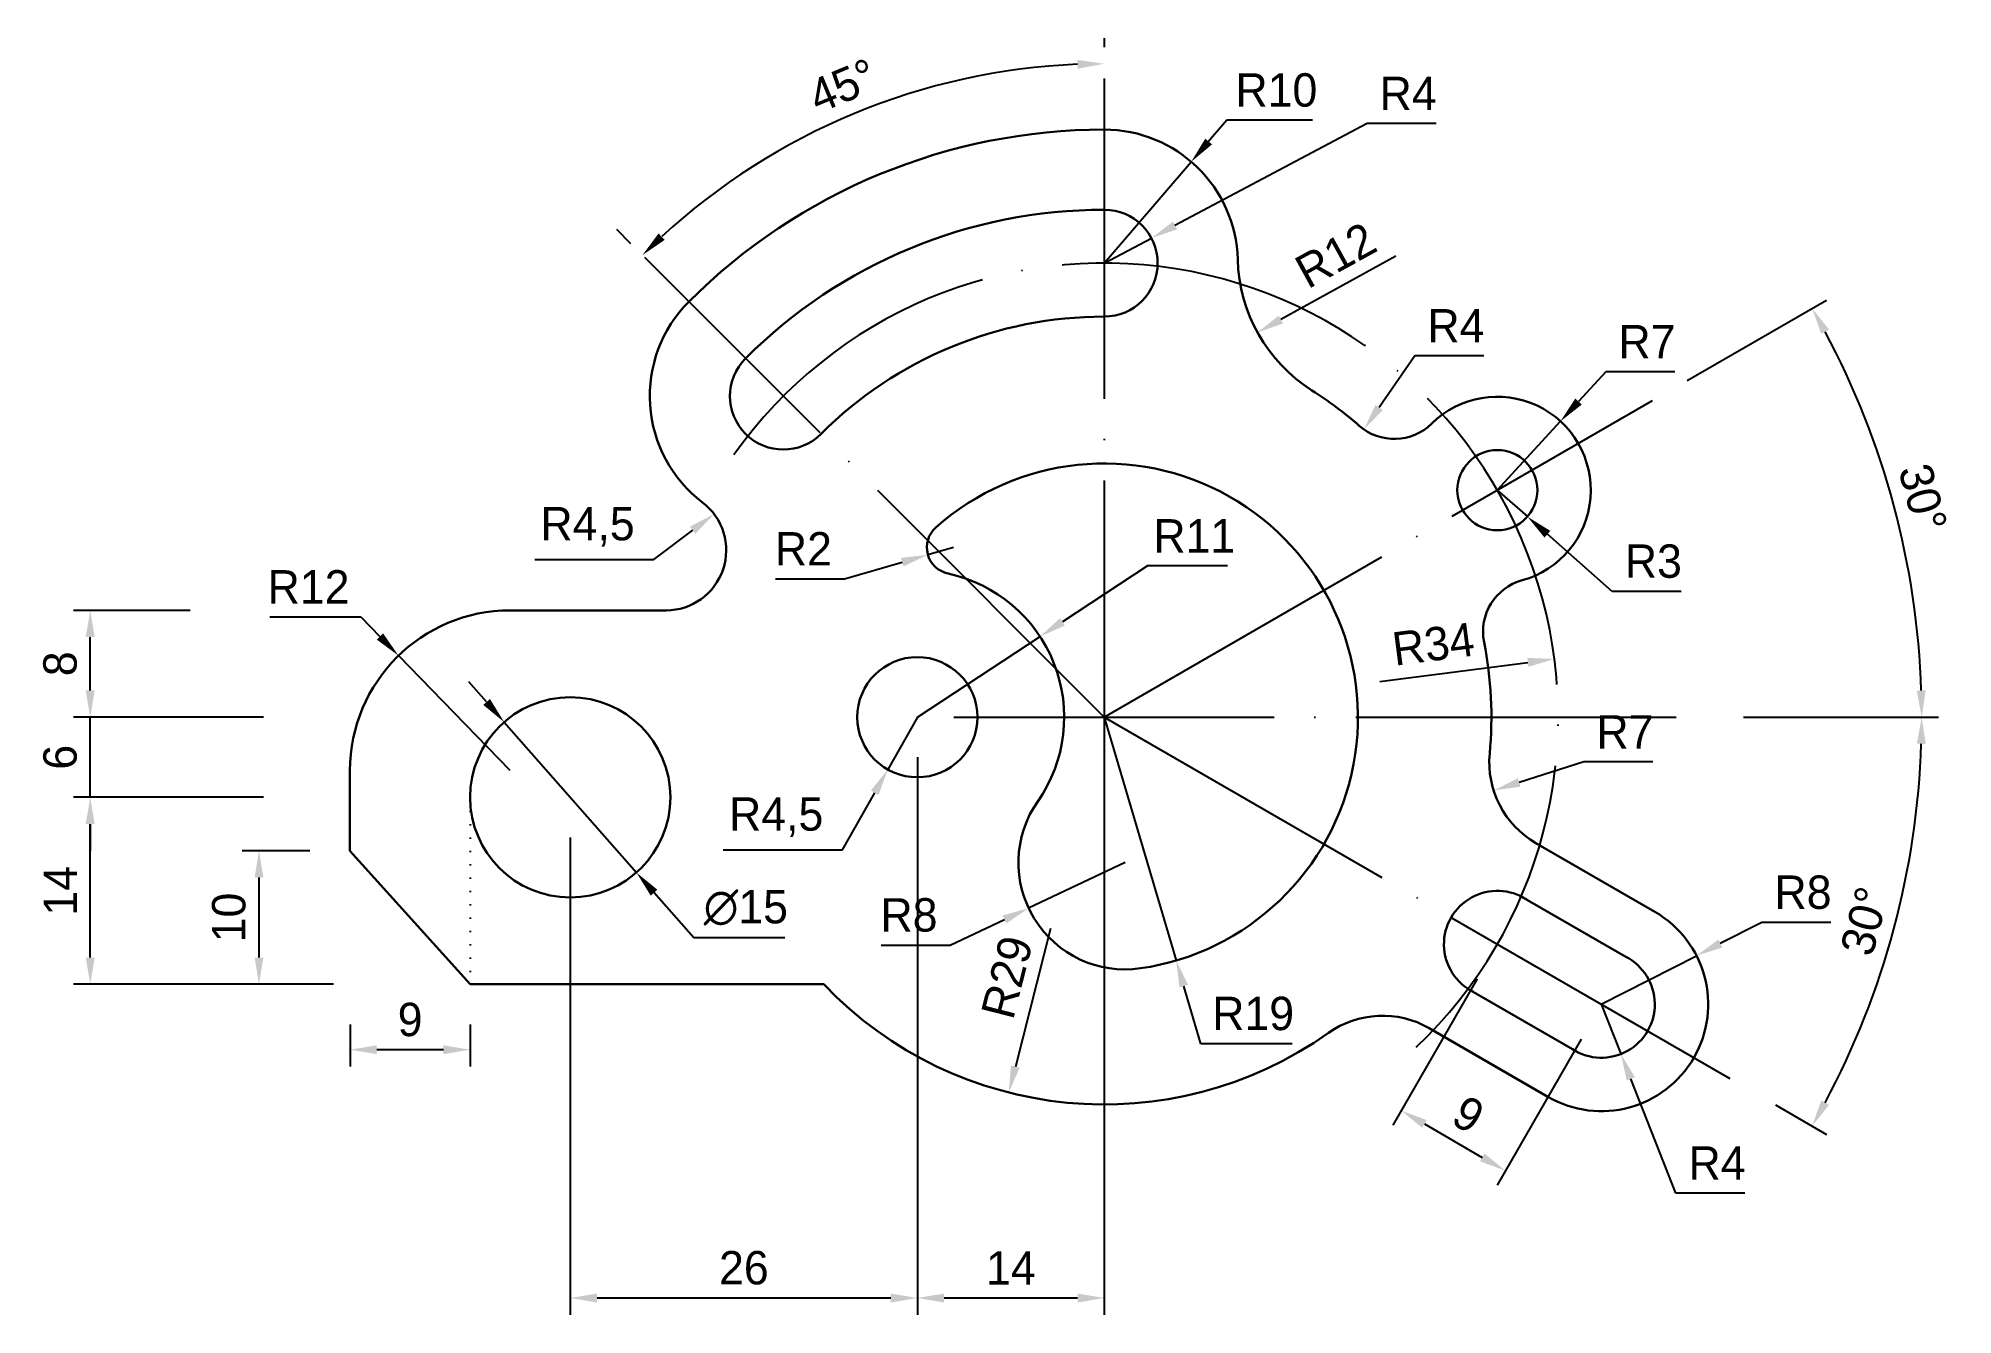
# Model space of a CAD drawing. Header units: millimetres. Extents: x 468 to 611, y 1210 to 1306.
import ezdxf

# ---------------------------------------------------------------- set-up
doc = ezdxf.new("R2010")
doc.units = ezdxf.units.MM
doc.linetypes.add('ACAD_ISO04W100', pattern=[30, 24, -3, 0, -3])
doc.linetypes.add('ACAD_ISO07W100', pattern=[3, 0, -3])
doc.layers.add('Layer1', color=7, linetype='Continuous')
doc.dimstyles.new('ISO-25', dxfattribs={"dimtxt": 2.5, "dimasz": 2, "dimexe": 1.25, "dimexo": 3, "dimgap": 1, "dimtad": 1, "dimtoh": 1, "dimtxsty": 'Standard', "dimcen": 2.5, "dimadec": 0, "dimazin": 0, "dimtfac": 1, "dimtmove": 0, "dimatfit": 3, "dimfxl": 1, "dimarcsym": 0})

# ---------------------------------------------------------------- blocks, each defined once
blk = doc.blocks.new('*D1')
at = {"layer": 'Defpoints', "color": 0, "transparency": 16777216}
for p in [(581.74, 1277.32), (577.01, 1272.16)]:
    blk.add_point(p, dxfattribs=at)
at = {"layer": 'Layer1', "color": 0, "lineweight": -2, "transparency": 16777216}
for p, q in [((585.14, 1281.03), (583.09, 1278.8)), ((590.3, 1281.03), (585.14, 1281.03)), ((577.01, 1272.16), (581.74, 1277.32))]:
    blk.add_line(p, q, dxfattribs=at)
at = {"layer": 'Layer1', "color": 0, "transparency": 16777216}
blk.add_solid([(582.85, 1279.02), (583.34, 1278.57), (581.74, 1277.32)], dxfattribs=at)
at = {"layer": 'Layer1', "color": 0, "transparency": 16777216, "insert": (588.22, 1283.28), "char_height": 2.5, "attachment_point": 5}
blk.add_mtext('R7', dxfattribs=at)
blk = doc.blocks.new('*D2')
at = {"layer": 'Defpoints', "color": 0, "transparency": 16777216}
for p in [(577.01, 1272.16), (579.26, 1270.18)]:
    blk.add_point(p, dxfattribs=at)
at = {"layer": 'Layer1', "color": 0, "lineweight": -2, "transparency": 16777216}
for p, q in [((577.01, 1272.16), (579.26, 1270.18)), ((585.61, 1264.58), (580.76, 1268.86)), ((590.78, 1264.58), (585.61, 1264.58))]:
    blk.add_line(p, q, dxfattribs=at)
at = {"layer": 'Layer1', "color": 0, "transparency": 16777216}
blk.add_solid([(580.98, 1269.11), (580.54, 1268.61), (579.26, 1270.18)], dxfattribs=at)
at = {"layer": 'Layer1', "color": 0, "transparency": 16777216, "insert": (588.7, 1266.83), "char_height": 2.5, "attachment_point": 5}
blk.add_mtext('R3', dxfattribs=at)
blk = doc.blocks.new('*D3')
at = {"layer": 'Defpoints', "color": 0, "transparency": 16777216}
for p in [(554.08, 1296.75), (547.57, 1289.16)]:
    blk.add_point(p, dxfattribs=at)
at = {"layer": 'Layer1', "color": 0, "lineweight": -2, "transparency": 16777216}
for p, q in [((556.75, 1299.86), (555.38, 1298.26)), ((563.17, 1299.86), (556.75, 1299.86)), ((547.57, 1289.16), (554.08, 1296.75))]:
    blk.add_line(p, q, dxfattribs=at)
at = {"layer": 'Layer1', "color": 0, "transparency": 16777216}
blk.add_solid([(555.13, 1298.48), (555.64, 1298.05), (554.08, 1296.75)], dxfattribs=at)
at = {"layer": 'Layer1', "color": 0, "transparency": 16777216, "insert": (560.46, 1302.11), "char_height": 2.5, "attachment_point": 5}
blk.add_mtext('R10', dxfattribs=at)
blk = doc.blocks.new('*D4')
at = {"layer": 'Defpoints', "color": 0, "transparency": 16777216}
for p in [(551.1, 1291.04), (547.57, 1289.16)]:
    blk.add_point(p, dxfattribs=at)
at = {"layer": 'Layer1', "color": 0, "lineweight": -2, "transparency": 16777216}
for p, q in [((567.25, 1299.62), (552.86, 1291.98)), ((572.42, 1299.62), (567.25, 1299.62)), ((547.57, 1289.16), (551.1, 1291.04))]:
    blk.add_line(p, q, dxfattribs=at)
at = {"layer": 'Layer1', "color": 0, "transparency": 16777216}
blk.add_solid([(552.71, 1292.27), (553.02, 1291.68), (551.1, 1291.04)], dxfattribs=at)
at = {"layer": 'Layer1', "color": 0, "transparency": 16777216, "insert": (570.33, 1301.87), "char_height": 2.5, "attachment_point": 5}
blk.add_mtext('R4', dxfattribs=at)
blk = doc.blocks.new('*D5')
at = {"layer": 'Defpoints', "color": 0, "transparency": 16777216}
for p in [(591.93, 1237.3), (584.8, 1233.66)]:
    blk.add_point(p, dxfattribs=at)
at = {"layer": 'Layer1', "color": 0, "lineweight": -2, "transparency": 16777216}
for p, q in [((596.82, 1239.79), (593.71, 1238.21)), ((601.99, 1239.79), (596.82, 1239.79)), ((584.8, 1233.66), (591.93, 1237.3))]:
    blk.add_line(p, q, dxfattribs=at)
at = {"layer": 'Layer1', "color": 0, "transparency": 16777216}
blk.add_solid([(593.56, 1238.5), (593.86, 1237.91), (591.93, 1237.3)], dxfattribs=at)
at = {"layer": 'Layer1', "color": 0, "transparency": 16777216, "insert": (599.91, 1242.04), "char_height": 2.5, "attachment_point": 5}
blk.add_mtext('R8', dxfattribs=at)
blk = doc.blocks.new('*D6')
at = {"layer": 'Defpoints', "color": 0, "transparency": 16777216}
for p in [(584.8, 1233.66), (586.27, 1229.94)]:
    blk.add_point(p, dxfattribs=at)
at = {"layer": 'Layer1', "color": 0, "lineweight": -2, "transparency": 16777216}
for p, q in [((584.8, 1233.66), (586.27, 1229.94)), ((590.38, 1219.53), (587.01, 1228.08)), ((595.55, 1219.53), (590.38, 1219.53))]:
    blk.add_line(p, q, dxfattribs=at)
at = {"layer": 'Layer1', "color": 0, "transparency": 16777216}
blk.add_solid([(587.32, 1228.2), (586.7, 1227.96), (586.27, 1229.94)], dxfattribs=at)
at = {"layer": 'Layer1', "color": 0, "transparency": 16777216, "insert": (593.47, 1221.78), "char_height": 2.5, "attachment_point": 5}
blk.add_mtext('R4', dxfattribs=at)
blk = doc.blocks.new('*D7')
at = {"layer": 'Defpoints', "color": 0, "transparency": 16777216}
for p in [(577.01, 1238.16), (584.8, 1233.66), (577.61, 1221.2)]:
    blk.add_point(p, dxfattribs=at)
at = {"layer": 'Layer1', "color": 0, "lineweight": -2, "transparency": 16777216}
for p, q in [((575.51, 1235.56), (569.19, 1224.62)), ((583.3, 1231.06), (576.99, 1220.12)), ((571.55, 1224.7), (575.88, 1222.2))]:
    blk.add_line(p, q, dxfattribs=at)
at = {"layer": 'Layer1', "color": 0, "transparency": 16777216}
for points in [[(571.72, 1224.99), (571.38, 1224.41), (569.82, 1225.7)], [(576.05, 1222.49), (575.71, 1221.91), (577.61, 1221.2)]]:
    blk.add_solid(points, dxfattribs=at)
at = {"layer": 'Layer1', "color": 0, "transparency": 16777216, "insert": (574.84, 1225.4), "char_height": 2.5, "attachment_point": 5, "rotation": 330}
blk.add_mtext('9', dxfattribs=at)
blk = doc.blocks.new('*D8')
at = {"layer": 'Defpoints', "color": 0, "transparency": 16777216}
for p in [(547.57, 1255.16), (552.96, 1236.94)]:
    blk.add_point(p, dxfattribs=at)
at = {"layer": 'Layer1', "color": 0, "lineweight": -2, "transparency": 16777216}
for p, q in [((547.57, 1255.16), (552.96, 1236.94)), ((554.8, 1230.71), (553.52, 1235.02)), ((561.63, 1230.71), (554.8, 1230.71))]:
    blk.add_line(p, q, dxfattribs=at)
at = {"layer": 'Layer1', "color": 0, "transparency": 16777216}
blk.add_solid([(553.84, 1235.12), (553.2, 1234.93), (552.96, 1236.94)], dxfattribs=at)
at = {"layer": 'Layer1', "color": 0, "transparency": 16777216, "insert": (558.72, 1232.96), "char_height": 2.5, "attachment_point": 5}
blk.add_mtext('R19', dxfattribs=at)
blk = doc.blocks.new('*D9')
at = {"layer": 'Defpoints', "color": 0, "transparency": 16777216}
for p in [(549.14, 1244.27), (541.9, 1240.86)]:
    blk.add_point(p, dxfattribs=at)
at = {"layer": 'Layer1', "color": 0, "lineweight": -2, "transparency": 16777216}
for p, q in [((549.14, 1244.27), (541.9, 1240.86)), ((536.02, 1238.09), (540.09, 1240.01)), ((530.86, 1238.09), (536.02, 1238.09))]:
    blk.add_line(p, q, dxfattribs=at)
at = {"layer": 'Layer1', "color": 0, "transparency": 16777216}
blk.add_solid([(539.95, 1240.31), (540.23, 1239.71), (541.9, 1240.86)], dxfattribs=at)
at = {"layer": 'Layer1', "color": 0, "transparency": 16777216, "insert": (532.94, 1240.34), "char_height": 2.5, "attachment_point": 5}
blk.add_mtext('R8', dxfattribs=at)
blk = doc.blocks.new('*D10')
at = {"layer": 'Defpoints', "color": 0, "transparency": 16777216}
for p in [(536.28, 1267.87), (534.36, 1267.32)]:
    blk.add_point(p, dxfattribs=at)
at = {"layer": 'Layer1', "color": 0, "lineweight": -2, "transparency": 16777216}
for p, q in [((536.28, 1267.87), (534.36, 1267.32)), ((528.11, 1265.52), (532.44, 1266.77)), ((522.95, 1265.52), (528.11, 1265.52))]:
    blk.add_line(p, q, dxfattribs=at)
at = {"layer": 'Layer1', "color": 0, "transparency": 16777216}
blk.add_solid([(532.34, 1267.09), (532.53, 1266.45), (534.36, 1267.32)], dxfattribs=at)
at = {"layer": 'Layer1', "color": 0, "transparency": 16777216, "insert": (525.03, 1267.77), "char_height": 2.5, "attachment_point": 5}
blk.add_mtext('R2', dxfattribs=at)
blk = doc.blocks.new('*D11')
at = {"layer": 'Defpoints', "color": 0, "transparency": 16777216}
for p in [(533.57, 1255.16), (531.35, 1251.24)]:
    blk.add_point(p, dxfattribs=at)
at = {"layer": 'Layer1', "color": 0, "lineweight": -2, "transparency": 16777216}
for p, q in [((533.57, 1255.16), (531.35, 1251.24)), ((527.95, 1245.22), (530.37, 1249.5)), ((519.03, 1245.22), (527.95, 1245.22))]:
    blk.add_line(p, q, dxfattribs=at)
at = {"layer": 'Layer1', "color": 0, "transparency": 16777216}
blk.add_solid([(530.08, 1249.67), (530.66, 1249.34), (531.35, 1251.24)], dxfattribs=at)
at = {"layer": 'Layer1', "color": 0, "transparency": 16777216, "insert": (522.99, 1247.68), "char_height": 2.5, "attachment_point": 5}
blk.add_mtext('R4,5', dxfattribs=at)
blk = doc.blocks.new('*D12')
at = {"layer": 'Defpoints', "color": 0, "transparency": 16777216}
for p in [(547.57, 1255.16), (540.41, 1227.06)]:
    blk.add_point(p, dxfattribs=at)
at = {"layer": 'Layer1', "color": 0, "lineweight": -2, "transparency": 16777216}
blk.add_line((543.54, 1239.33), (540.91, 1228.99), dxfattribs=at)
at = {"layer": 'Layer1', "color": 0, "transparency": 16777216}
blk.add_solid([(540.58, 1229.08), (541.23, 1228.91), (540.41, 1227.06)], dxfattribs=at)
at = {"layer": 'Layer1', "color": 0, "transparency": 16777216, "insert": (540.29, 1235.69), "char_height": 2.5, "attachment_point": 5, "rotation": 75.7203}
blk.add_mtext('R29', dxfattribs=at)
blk = doc.blocks.new('*D13')
at = {"layer": 'Defpoints', "color": 0, "transparency": 16777216}
for p in [(569.29, 1280), (567.02, 1276.71)]:
    blk.add_point(p, dxfattribs=at)
at = {"layer": 'Layer1', "color": 0, "lineweight": -2, "transparency": 16777216}
for p, q in [((570.83, 1282.22), (568.16, 1278.35)), ((575.99, 1282.22), (570.83, 1282.22))]:
    blk.add_line(p, q, dxfattribs=at)
at = {"layer": 'Layer1', "color": 0, "transparency": 16777216}
blk.add_solid([(567.88, 1278.54), (568.43, 1278.16), (567.02, 1276.71)], dxfattribs=at)
at = {"layer": 'Layer1', "color": 0, "transparency": 16777216, "insert": (573.91, 1284.47), "char_height": 2.5, "attachment_point": 5}
blk.add_mtext('R4', dxfattribs=at)
blk = doc.blocks.new('*D14')
at = {"layer": 'Defpoints', "color": 0, "transparency": 16777216}
for p in [(569.56, 1289.76), (559.05, 1283.97)]:
    blk.add_point(p, dxfattribs=at)
at = {"layer": 'Layer1', "color": 0, "lineweight": -2, "transparency": 16777216}
blk.add_line((569.41, 1289.68), (560.8, 1284.94), dxfattribs=at)
at = {"layer": 'Layer1', "color": 0, "transparency": 16777216}
blk.add_solid([(560.64, 1285.23), (560.96, 1284.64), (559.05, 1283.97)], dxfattribs=at)
at = {"layer": 'Layer1', "color": 0, "transparency": 16777216, "insert": (564.9, 1289.76), "char_height": 2.5, "attachment_point": 5, "rotation": 28.8686}
blk.add_mtext('R12', dxfattribs=at)
blk = doc.blocks.new('*D15')
at = {"layer": 'Defpoints', "color": 0, "transparency": 16777216}
for p in [(583.41, 1251.79), (576.74, 1249.67)]:
    blk.add_point(p, dxfattribs=at)
at = {"layer": 'Layer1', "color": 0, "lineweight": -2, "transparency": 16777216}
for p, q in [((583.49, 1251.81), (578.64, 1250.27)), ((588.65, 1251.81), (583.49, 1251.81))]:
    blk.add_line(p, q, dxfattribs=at)
at = {"layer": 'Layer1', "color": 0, "transparency": 16777216}
blk.add_solid([(578.54, 1250.59), (578.74, 1249.96), (576.74, 1249.67)], dxfattribs=at)
at = {"layer": 'Layer1', "color": 0, "transparency": 16777216, "insert": (586.57, 1254.06), "char_height": 2.5, "attachment_point": 5}
blk.add_mtext('R7', dxfattribs=at)
blk = doc.blocks.new('*D16')
at = {"layer": 'Defpoints', "color": 0, "transparency": 16777216}
for p in [(518.34, 1270.37), (514.75, 1267.66)]:
    blk.add_point(p, dxfattribs=at)
at = {"layer": 'Layer1', "color": 0, "lineweight": -2, "transparency": 16777216}
for p, q in [((513.82, 1266.97), (516.74, 1269.16)), ((504.91, 1266.97), (513.82, 1266.97))]:
    blk.add_line(p, q, dxfattribs=at)
at = {"layer": 'Layer1', "color": 0, "transparency": 16777216}
blk.add_solid([(516.54, 1269.43), (516.94, 1268.9), (518.34, 1270.37)], dxfattribs=at)
at = {"layer": 'Layer1', "color": 0, "transparency": 16777216, "insert": (508.86, 1269.42), "char_height": 2.5, "attachment_point": 5}
blk.add_mtext('R4,5', dxfattribs=at)
blk = doc.blocks.new('*D17')
at = {"layer": 'Defpoints', "color": 0, "transparency": 16777216}
for p in [(502.62, 1254.79), (512.52, 1243.53)]:
    blk.add_point(p, dxfattribs=at)
at = {"layer": 'Layer1', "color": 0, "lineweight": -2, "transparency": 16777216}
for p, q in [((501.3, 1256.3), (499.98, 1257.8)), ((502.62, 1254.79), (512.52, 1243.53)), ((516.81, 1238.64), (513.84, 1242.02)), ((523.64, 1238.64), (516.81, 1238.64))]:
    blk.add_line(p, q, dxfattribs=at)
at = {"layer": 'Layer1', "color": 0, "transparency": 16777216}
for points in [[(501.55, 1256.52), (501.05, 1256.08), (502.62, 1254.79)], [(514.09, 1242.24), (513.59, 1241.8), (512.52, 1243.53)]]:
    blk.add_solid(points, dxfattribs=at)
at = {"layer": 'Layer1', "color": 0, "transparency": 16777216, "insert": (520.72, 1240.89), "char_height": 2.5, "attachment_point": 5}
blk.add_mtext('∅15', dxfattribs=at)
blk = doc.blocks.new('*D18')
at = {"layer": 'Defpoints', "color": 0, "transparency": 16777216}
for p in [(494.7, 1259.77), (503.07, 1251.16)]:
    blk.add_point(p, dxfattribs=at)
at = {"layer": 'Layer1', "color": 0, "lineweight": -2, "transparency": 16777216}
for p, q in [((485.05, 1262.67), (491.88, 1262.67)), ((491.88, 1262.67), (493.31, 1261.2)), ((503.07, 1251.16), (494.7, 1259.77))]:
    blk.add_line(p, q, dxfattribs=at)
at = {"layer": 'Layer1', "color": 0, "transparency": 16777216}
blk.add_solid([(493.55, 1261.43), (493.07, 1260.97), (494.7, 1259.77)], dxfattribs=at)
at = {"layer": 'Layer1', "color": 0, "transparency": 16777216, "insert": (487.96, 1264.92), "char_height": 2.5, "attachment_point": 5}
blk.add_mtext('R12', dxfattribs=at)
blk = doc.blocks.new('*D19')
at = {"layer": 'Defpoints', "color": 0, "transparency": 16777216}
for p in [(491.07, 1245.16), (484.25, 1235.16), (491.07, 1235.16)]:
    blk.add_point(p, dxfattribs=at)
at = {"layer": 'Layer1', "color": 0, "lineweight": -2, "transparency": 16777216}
for p, q in [((488.07, 1245.16), (483, 1245.16)), ((484.25, 1243.16), (484.25, 1237.16)), ((488.07, 1235.16), (483, 1235.16))]:
    blk.add_line(p, q, dxfattribs=at)
at = {"layer": 'Layer1', "color": 0, "transparency": 16777216}
for points in [[(483.92, 1243.16), (484.58, 1243.16), (484.25, 1245.16)], [(483.92, 1237.16), (484.58, 1237.16), (484.25, 1235.16)]]:
    blk.add_solid(points, dxfattribs=at)
at = {"layer": 'Layer1', "color": 0, "transparency": 16777216, "insert": (482, 1240.16), "char_height": 2.5, "attachment_point": 5, "rotation": 90}
blk.add_mtext('10', dxfattribs=at)
blk = doc.blocks.new('*D20')
at = {"layer": 'Defpoints', "color": 0, "transparency": 16777216}
for p in [(491.07, 1235.16), (500.07, 1235.16), (491.07, 1230.26)]:
    blk.add_point(p, dxfattribs=at)
at = {"layer": 'Layer1', "color": 0, "lineweight": -2, "transparency": 16777216}
for p, q in [((491.07, 1232.16), (491.07, 1229.01)), ((500.07, 1232.16), (500.07, 1229.01)), ((498.07, 1230.26), (493.07, 1230.26))]:
    blk.add_line(p, q, dxfattribs=at)
at = {"layer": 'Layer1', "color": 0, "transparency": 16777216}
for points in [[(493.07, 1230.59), (493.07, 1229.93), (491.07, 1230.26)], [(498.07, 1230.59), (498.07, 1229.93), (500.07, 1230.26)]]:
    blk.add_solid(points, dxfattribs=at)
at = {"layer": 'Layer1', "color": 0, "transparency": 16777216, "insert": (495.57, 1232.51), "char_height": 2.5, "attachment_point": 5}
blk.add_mtext('9', dxfattribs=at)
blk = doc.blocks.new('*D21')
at = {"layer": 'Defpoints', "color": 0, "transparency": 16777216}
for p in [(471.61, 1249.16), (487.59, 1249.16), (492.83, 1235.16)]:
    blk.add_point(p, dxfattribs=at)
at = {"layer": 'Layer1', "color": 0, "lineweight": -2, "transparency": 16777216}
for p, q in [((484.59, 1249.16), (470.36, 1249.16)), ((471.61, 1237.16), (471.61, 1247.16)), ((489.83, 1235.16), (470.36, 1235.16))]:
    blk.add_line(p, q, dxfattribs=at)
at = {"layer": 'Layer1', "color": 0, "transparency": 16777216}
for points in [[(471.27, 1247.16), (471.94, 1247.16), (471.61, 1249.16)], [(471.27, 1237.16), (471.94, 1237.16), (471.61, 1235.16)]]:
    blk.add_solid(points, dxfattribs=at)
at = {"layer": 'Layer1', "color": 0, "transparency": 16777216, "insert": (469.36, 1242.16), "char_height": 2.5, "attachment_point": 5, "rotation": 90}
blk.add_mtext('14', dxfattribs=at)
blk = doc.blocks.new('*D22')
at = {"layer": 'Defpoints', "color": 0, "transparency": 16777216}
for p in [(471.61, 1255.16), (487.59, 1255.16), (487.59, 1249.16)]:
    blk.add_point(p, dxfattribs=at)
at = {"layer": 'Layer1', "color": 0, "lineweight": -2, "transparency": 16777216}
for p, q in [((471.61, 1257.16), (471.61, 1259.16)), ((484.59, 1255.16), (470.36, 1255.16)), ((471.61, 1249.16), (471.61, 1255.16)), ((484.59, 1249.16), (470.36, 1249.16)), ((471.61, 1247.16), (471.61, 1245.16))]:
    blk.add_line(p, q, dxfattribs=at)
at = {"layer": 'Layer1', "color": 0, "transparency": 16777216}
for points in [[(471.27, 1257.16), (471.94, 1257.16), (471.61, 1255.16)], [(471.27, 1247.16), (471.94, 1247.16), (471.61, 1249.16)]]:
    blk.add_solid(points, dxfattribs=at)
at = {"layer": 'Layer1', "color": 0, "transparency": 16777216, "insert": (469.36, 1252.16), "char_height": 2.5, "attachment_point": 5, "rotation": 90}
blk.add_mtext('6', dxfattribs=at)
blk = doc.blocks.new('*D23')
at = {"layer": 'Defpoints', "color": 0, "transparency": 16777216}
for p in [(471.61, 1263.16), (482.1, 1263.16), (487.59, 1255.16)]:
    blk.add_point(p, dxfattribs=at)
at = {"layer": 'Layer1', "color": 0, "lineweight": -2, "transparency": 16777216}
for p, q in [((479.1, 1263.16), (470.36, 1263.16)), ((471.61, 1257.16), (471.61, 1261.16)), ((484.59, 1255.16), (470.36, 1255.16))]:
    blk.add_line(p, q, dxfattribs=at)
at = {"layer": 'Layer1', "color": 0, "transparency": 16777216}
for points in [[(471.27, 1261.16), (471.94, 1261.16), (471.61, 1263.16)], [(471.27, 1257.16), (471.94, 1257.16), (471.61, 1255.16)]]:
    blk.add_solid(points, dxfattribs=at)
at = {"layer": 'Layer1', "color": 0, "transparency": 16777216, "insert": (469.36, 1259.16), "char_height": 2.5, "attachment_point": 5, "rotation": 90}
blk.add_mtext('8', dxfattribs=at)
blk = doc.blocks.new('*D24')
at = {"layer": 'Defpoints', "color": 0, "transparency": 16777216}
for p in [(534.9, 1302.42), (547.57, 1303), (513.14, 1289.59), (547.57, 1255.16), (547.57, 1223.51)]:
    blk.add_point(p, dxfattribs=at)
at = {"layer": 'Layer1', "color": 0, "lineweight": -2, "transparency": 16777216}
for p, q in [((547.57, 1306), (547.57, 1305.34)), ((511.02, 1291.71), (512.08, 1290.64))]:
    blk.add_line(p, q, dxfattribs=at)
blk.add_arc((547.57, 1255.16), 48.93, 92.3421, 132.6579, dxfattribs=at)
at = {"layer": 'Layer1', "color": 0, "transparency": 16777216}
for points in [[(545.56, 1304.38), (545.57, 1303.72), (547.57, 1304.09)], [(514.64, 1290.9), (514.18, 1291.38), (512.97, 1289.76)]]:
    blk.add_solid(points, dxfattribs=at)
at = {"layer": 'Layer1', "color": 0, "transparency": 16777216, "insert": (527.98, 1302.44), "char_height": 2.5, "attachment_point": 5, "rotation": 22.5}
blk.add_mtext('45°', dxfattribs=at)
blk = doc.blocks.new('*D25')
at = {"layer": 'Defpoints', "color": 0, "transparency": 16777216}
for p in [(533.57, 1255.16), (507.57, 1249.16), (533.57, 1211.67)]:
    blk.add_point(p, dxfattribs=at)
at = {"layer": 'Layer1', "color": 0, "lineweight": -2, "transparency": 16777216}
for p, q in [((533.57, 1252.16), (533.57, 1210.42)), ((507.57, 1246.16), (507.57, 1210.42)), ((509.57, 1211.67), (531.57, 1211.67))]:
    blk.add_line(p, q, dxfattribs=at)
at = {"layer": 'Layer1', "color": 0, "transparency": 16777216}
for points in [[(509.57, 1212), (509.57, 1211.33), (507.57, 1211.67)], [(531.57, 1212), (531.57, 1211.33), (533.57, 1211.67)]]:
    blk.add_solid(points, dxfattribs=at)
at = {"layer": 'Layer1', "color": 0, "transparency": 16777216, "insert": (520.57, 1213.92), "char_height": 2.5, "attachment_point": 5}
blk.add_mtext('26', dxfattribs=at)
blk = doc.blocks.new('*D26')
at = {"layer": 'Defpoints', "color": 0, "transparency": 16777216}
for p in [(533.57, 1255.16), (547.57, 1255.16), (547.57, 1211.67)]:
    blk.add_point(p, dxfattribs=at)
at = {"layer": 'Layer1', "color": 0, "lineweight": -2, "transparency": 16777216}
for p, q in [((533.57, 1252.16), (533.57, 1210.42)), ((547.57, 1252.16), (547.57, 1210.42)), ((535.57, 1211.67), (545.57, 1211.67))]:
    blk.add_line(p, q, dxfattribs=at)
at = {"layer": 'Layer1', "color": 0, "transparency": 16777216}
for points in [[(535.57, 1212), (535.57, 1211.33), (533.57, 1211.67)], [(545.57, 1212), (545.57, 1211.33), (547.57, 1211.67)]]:
    blk.add_solid(points, dxfattribs=at)
at = {"layer": 'Layer1', "color": 0, "transparency": 16777216, "insert": (540.57, 1213.92), "char_height": 2.5, "attachment_point": 5}
blk.add_mtext('14', dxfattribs=at)
blk = doc.blocks.new('*D27')
at = {"layer": 'Defpoints', "color": 0, "transparency": 16777216}
for p in [(581.28, 1259.52), (547.57, 1255.16)]:
    blk.add_point(p, dxfattribs=at)
at = {"layer": 'Layer1', "color": 0, "lineweight": -2, "transparency": 16777216}
blk.add_line((568.2, 1257.83), (579.3, 1259.26), dxfattribs=at)
at = {"layer": 'Layer1', "color": 0, "transparency": 16777216}
blk.add_solid([(579.26, 1259.6), (579.34, 1258.93), (581.28, 1259.52)], dxfattribs=at)
at = {"layer": 'Layer1', "color": 0, "transparency": 16777216, "insert": (572.21, 1260.62), "char_height": 2.5, "attachment_point": 5, "rotation": 7.369}
blk.add_mtext('R34', dxfattribs=at)
blk = doc.blocks.new('*D28')
at = {"layer": 'Defpoints', "color": 0, "transparency": 16777216}
for p in [(536.3, 1255.16), (547.57, 1255.16), (592.44, 1255.16), (605.1, 1234.22), (595.26, 1227.63)]:
    blk.add_point(p, dxfattribs=at)
at = {"layer": 'Layer1', "color": 0, "lineweight": -2, "transparency": 16777216}
for p, q in [((595.44, 1255.16), (610.05, 1255.16)), ((597.85, 1226.13), (601.68, 1223.92))]:
    blk.add_line(p, q, dxfattribs=at)
blk.add_arc((547.57, 1255.16), 61.23, 331.8715, 358.1285, dxfattribs=at)
at = {"layer": 'Layer1', "color": 0, "transparency": 16777216}
for points in [[(608.43, 1253.17), (609.1, 1253.16), (608.8, 1255.16)], [(601.86, 1226.13), (601.27, 1226.45), (600.59, 1224.54)]]:
    blk.add_solid(points, dxfattribs=at)
at = {"layer": 'Layer1', "color": 0, "transparency": 16777216, "insert": (604.54, 1239.89), "char_height": 2.5, "attachment_point": 5, "rotation": 75}
blk.add_mtext('30°', dxfattribs=at)
blk = doc.blocks.new('*D29')
at = {"layer": 'Defpoints', "color": 0, "transparency": 16777216}
for p in [(588.63, 1278.87), (607.87, 1265.79), (547.57, 1255.16), (592.44, 1255.16)]:
    blk.add_point(p, dxfattribs=at)
at = {"layer": 'Layer1', "color": 0, "lineweight": -2, "transparency": 16777216}
for p, q in [((591.23, 1280.37), (601.68, 1286.4)), ((595.44, 1255.16), (610.05, 1255.16))]:
    blk.add_line(p, q, dxfattribs=at)
blk.add_arc((547.57, 1255.16), 61.23, 1.8715, 28.1285, dxfattribs=at)
at = {"layer": 'Layer1', "color": 0, "transparency": 16777216}
for points in [[(601.27, 1283.87), (601.86, 1284.19), (600.59, 1285.78)], [(609.1, 1257.17), (608.43, 1257.15), (608.8, 1255.16)]]:
    blk.add_solid(points, dxfattribs=at)
at = {"layer": 'Layer1', "color": 0, "transparency": 16777216, "insert": (608.88, 1271.59), "char_height": 2.5, "attachment_point": 5, "rotation": 285}
blk.add_mtext('30°', dxfattribs=at)
blk = doc.blocks.new('*D30')
at = {"layer": 'Defpoints', "color": 0, "transparency": 16777216}
for p in [(542.76, 1261.2), (533.57, 1255.16)]:
    blk.add_point(p, dxfattribs=at)
at = {"layer": 'Layer1', "color": 0, "lineweight": -2, "transparency": 16777216}
for p, q in [((550.81, 1266.49), (544.43, 1262.3)), ((556.81, 1266.49), (550.81, 1266.49)), ((533.57, 1255.16), (542.76, 1261.2))]:
    blk.add_line(p, q, dxfattribs=at)
at = {"layer": 'Layer1', "color": 0, "transparency": 16777216}
blk.add_solid([(544.25, 1262.58), (544.61, 1262.02), (542.76, 1261.2)], dxfattribs=at)
at = {"layer": 'Layer1', "color": 0, "transparency": 16777216, "insert": (554.31, 1268.74), "char_height": 2.5, "attachment_point": 5}
blk.add_mtext('R11', dxfattribs=at)

msp = doc.modelspace()

# ---------------------------------------------------------------- linework, layer by layer
at = {"color": 7, "linetype": 'ACAD_ISO04W100'}
for p, q in [((547.566, 1302.996), (547.566, 1223.509)), ((547.566, 1255.16), (513.141, 1289.586)), ((547.566, 1255.16), (588.63, 1278.869)), ((536.299, 1255.16), (592.435, 1255.16)), ((547.566, 1255.16), (595.255, 1227.627))]:
    msp.add_line(p, q, dxfattribs=at)
at = {"color": 7, "lineweight": 30}
for p, q in [((503.066, 1263.16), (514.747, 1263.16)), ((491.066, 1251.16), (491.066, 1245.16)), ((491.066, 1245.16), (500.066, 1235.16)), ((579.907, 1245.726), (588.805, 1240.589)), ((578.803, 1241.736), (586.642, 1237.214)), ((500.066, 1235.16), (526.566, 1235.16)), ((582.646, 1230.293), (574.81, 1234.82)), ((571.907, 1231.869), (580.805, 1226.732))]:
    msp.add_line(p, q, dxfattribs=at)
for centre, radius in [((577.011, 1272.16), 3), ((533.566, 1255.16), 4.5), ((507.566, 1249.16), 7.5)]:
    msp.add_circle(centre, radius, dxfattribs=at)
for centre, radius, start, end in [((547.566, 1255.16), 44, 90, 135), ((547.566, 1289.16), 10, 1.57047, 90), ((547.566, 1255.16), 38, 90, 135), ((547.566, 1289.16), 4, 270, 90), ((569.557, 1289.763), 12, 181.57047, 237.56219), ((523.524, 1279.202), 10, 135, 232.7474), ((547.566, 1255.16), 30, 90, 135), ((523.524, 1279.202), 4, 135, 315), ((547.566, 1255.16), 29, 48.82225, 57.56219), ((577.011, 1272.16), 7, 285.44336, 134.55664), ((569.293, 1279.999), 4, 228.82225, 314.55664), ((547.566, 1255.16), 19, 278.21321, 131.59535), ((514.747, 1267.66), 4.5, 270, 52.7474), ((536.28, 1267.874), 2, 131.59535, 257.94848), ((533.566, 1255.16), 11, 325.03966, 77.94848), ((579.94, 1261.558), 4, 105.44336, 191.17775), ((503.066, 1251.16), 12, 90, 180), ((547.566, 1255.16), 29, 354.62432, 11.17775), ((583.407, 1251.788), 7, 174.62432, 240), ((549.137, 1244.273), 8, 145.03966, 278.21321), ((577.011, 1238.16), 4, 56.6606, 243.3394), ((584.805, 1233.66), 8, 240, 60), ((584.805, 1233.66), 4, 237.33412, 62.66588), ((547.566, 1255.16), 29, 223.60282, 305.37568), ((568.407, 1225.807), 7, 60, 125.37568)]:
    msp.add_arc(centre, radius, start, end, dxfattribs=at)
at = {"color": 7, "linetype": 'ACAD_ISO04W100'}
msp.add_arc((547.566, 1255.16), 34, 313.4047, 144.69101, dxfattribs=at)
at = {"layer": 'Layer1', "color": 7, "linetype": 'ACAD_ISO07W100', "ltscale": 0.3}
msp.add_line((500.066, 1249.16), (500.066, 1235.16), dxfattribs=at)

# ---------------------------------------------------------------- dimensions: what is measured, and where the dimension line sits
at = {"layer": 'Layer1', "color": 7}
for base, line1, line2, picture, middle in [((534.902, 1302.423), ((547.566, 1302.996), (547.566, 1223.509)), ((547.566, 1255.16), (513.141, 1289.586)), '*D24', (527.98, 1302.445)), ((605.105, 1234.218), ((536.299, 1255.16), (592.435, 1255.16)), ((547.566, 1255.16), (595.255, 1227.627)), '*D28', (604.538, 1239.895))]:
    dim = msp.add_angular_dim_2l(base=base, line1=line1, line2=line2, dimstyle='ISO-25', dxfattribs=at)
    dim.commit()
    dim.dimension.update_dxf_attribs({"geometry": picture, "text_midpoint": middle})
for center, mpoint, picture, middle in [((547.566, 1289.16), (554.082, 1296.746), '*D3', (560.462, 1299.857)), ((547.566, 1289.16), (551.098, 1291.037), '*D4', (570.332, 1299.619)), ((569.557, 1289.763), (559.049, 1283.97), '*D14', (565.982, 1287.792)), ((569.293, 1279.999), (567.02, 1276.707), '*D13', (573.909, 1282.219)), ((577.011, 1272.16), (581.74, 1277.321), '*D1', (588.22, 1281.028)), ((577.011, 1272.16), (579.262, 1270.177), '*D2', (588.697, 1264.582)), ((514.747, 1267.66), (518.342, 1270.367), '*D16', (508.865, 1266.965)), ((533.566, 1255.16), (542.759, 1261.201), '*D30', (554.315, 1266.494)), ((503.066, 1251.16), (494.704, 1259.768), '*D18', (487.964, 1262.675)), ((547.566, 1255.16), (581.285, 1259.521), '*D27', (572.495, 1258.385)), ((547.566, 1255.16), (540.413, 1227.056), '*D12', (542.468, 1235.132)), ((583.407, 1251.788), (576.736, 1249.669), '*D15', (586.57, 1251.813)), ((584.805, 1233.66), (591.931, 1237.297), '*D5', (599.906, 1239.793)), ((584.805, 1233.66), (586.274, 1229.94), '*D6', (593.467, 1219.534))]:
    dim = msp.add_radius_dim(center=center, mpoint=mpoint, dimstyle='ISO-25', dxfattribs=at)
    dim.commit()
    dim.dimension.update_dxf_attribs({"geometry": picture, "text_midpoint": middle, "dimtype": 164})
dim = msp.add_angular_dim_3p(base=(607.867, 1265.793), center=(547.566, 1255.16), p1=(592.435, 1255.16), p2=(588.63, 1278.869), dimstyle='ISO-25', dxfattribs=at)
dim.commit()
dim.dimension.update_dxf_attribs({"geometry": '*D29', "text_midpoint": (608.884, 1271.591)})
for center, mpoint, picture, middle in [((536.28, 1267.874), (534.358, 1267.32), '*D10', (525.029, 1267.77)), ((533.566, 1255.16), (531.352, 1251.243), '*D11', (522.99, 1247.68)), ((547.566, 1255.16), (552.956, 1236.941), '*D8', (558.717, 1232.958)), ((549.137, 1244.273), (541.901, 1240.861), '*D9', (532.939, 1240.338))]:
    dim = msp.add_radius_dim(center=center, mpoint=mpoint, dimstyle='ISO-25', dxfattribs=at)
    dim.commit()
    dim.dimension.update_dxf_attribs({"geometry": picture, "text_midpoint": middle})
for base, p1, p2, picture, middle in [((471.608, 1263.16), (487.587, 1255.16), (482.102, 1263.16), '*D23', (469.358, 1259.16)), ((471.608, 1255.16), (487.587, 1249.16), (487.587, 1255.16), '*D22', (469.358, 1252.16)), ((471.608, 1249.16), (492.835, 1235.16), (487.587, 1249.16), '*D21', (469.358, 1242.16)), ((484.248, 1235.16), (491.066, 1245.16), (491.066, 1235.16), '*D19', (481.998, 1240.16))]:
    dim = msp.add_linear_dim(base=base, p1=p1, p2=p2, angle=90, dimstyle='ISO-25', dxfattribs=at)
    dim.commit()
    dim.dimension.update_dxf_attribs({"geometry": picture, "text_midpoint": middle})
dim = msp.add_diameter_dim_2p(p1=(502.616, 1254.795), p2=(512.516, 1243.526), dimstyle='ISO-25', dxfattribs=at)
dim.commit()
dim.dimension.update_dxf_attribs({"geometry": '*D17', "text_midpoint": (520.722, 1240.893)})
for base, p1, p2, picture, middle in [((533.566, 1211.668), (507.566, 1249.16), (533.566, 1255.16), '*D25', (520.566, 1213.918)), ((547.566, 1211.668), (533.566, 1255.16), (547.566, 1255.16), '*D26', (540.566, 1213.918)), ((491.066, 1230.259), (500.066, 1235.16), (491.066, 1235.16), '*D20', (495.566, 1232.509))]:
    dim = msp.add_linear_dim(base=base, p1=p1, p2=p2, dimstyle='ISO-25', dxfattribs=at)
    dim.commit()
    dim.dimension.update_dxf_attribs({"geometry": picture, "text_midpoint": middle})
dim = msp.add_aligned_dim(p1=(577.011, 1238.16), p2=(584.805, 1233.66), distance=-14.384, dimstyle='ISO-25', dxfattribs=at)
dim.commit()
dim.dimension.update_dxf_attribs({"geometry": '*D7', "text_midpoint": (574.84, 1225.402)})

doc.saveas('drawing.dxf')
